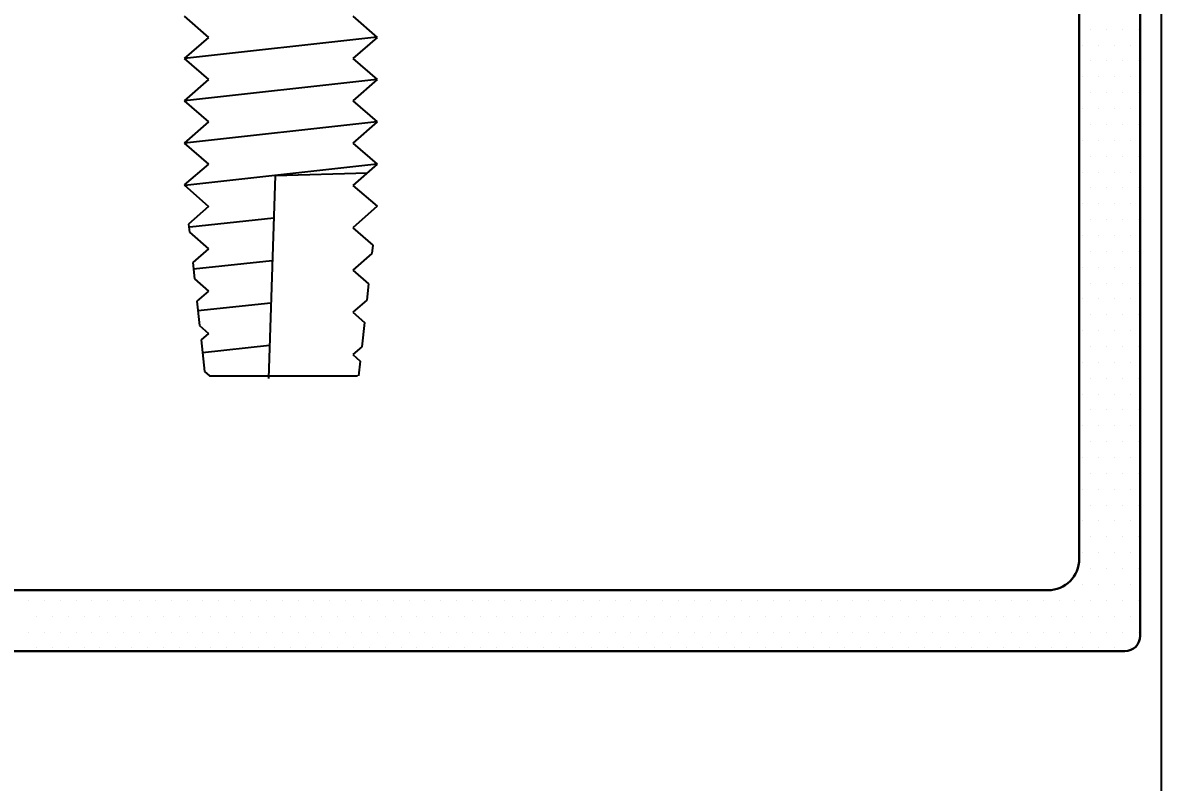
# Model space of a CAD drawing. Header units: inches. Extents: x 3.8 to 36.3, y 0.9 to 43.6.
# Drawn here: x 9.447 to 10.569, y 17.646 to 18.394 of the extents above; entities that cross this region are included whole.
import ezdxf

# ---------------------------------------------------------------- set-up
doc = ezdxf.new("R2010")
doc.units = ezdxf.units.IN
doc.header["$MEASUREMENT"] = 0
for name, color, linetype in [('R-ANNO-DIMS', 3, 'Continuous'), ('R-SWTS-DET1', 1, 'Continuous'), ('R-SWTS-PAT1', 5, 'Continuous')]:
    doc.layers.add(name, color=color, linetype=linetype)
doc.styles.add('SWTSTEXT', font='romans.shx')
doc.dimstyles.new('SWTSARCH', dxfattribs={"dimtxt": 0.25, "dimasz": 0.25, "dimexe": 0.179688, "dimexo": 0.0625, "dimgap": 0.125, "dimtad": 1, "dimtih": 1, "dimtoh": 1, "dimdec": 4, "dimzin": 4, "dimdsep": 46, "dimlunit": 4, "dimtxsty": 'SWTSTEXT', "dimcen": 0.1875, "dimdle": 0.179688, "dimclrd": 256, "dimclre": 256, "dimclrt": 256, "dimadec": 0, "dimazin": 1, "dimtfac": 1, "dimtdec": 4, "dimtofl": 0, "dimtmove": 0, "dimatfit": 3, "dimfxl": 0, "dimfrac": 2, "dimtolj": 1, "dimtzin": 4, "dimlwd": -1, "dimlwe": -1, "dimarcsym": 0})

# ---------------------------------------------------------------- blocks, each defined once
blk = doc.blocks.new('*D9')
at = {"layer": 'Defpoints', "color": 0}
for p in [(10.5692, 18.7891), (6.0692, 17.7901), (6.0692, 16.3107)]:
    blk.add_point(p, dxfattribs=at)
at = {"layer": 'R-ANNO-DIMS'}
for p, q in [((10.5692, 18.7266), (10.5692, 16.131)), ((6.0692, 17.7276), (6.0692, 16.131)), ((10.3192, 16.3107), (6.3192, 16.3107))]:
    blk.add_line(p, q, dxfattribs=at)
for points in [[(6.3192, 16.3523), (6.3192, 16.269), (6.0692, 16.3107)], [(10.3192, 16.3523), (10.3192, 16.269), (10.5692, 16.3107)]]:
    blk.add_solid(points, dxfattribs=at)
at = {"layer": 'R-ANNO-DIMS', "insert": (8.3305, 16.6261), "char_height": 0.25, "attachment_point": 5, "style": 'SWTSTEXT'}
blk.add_mtext('\\A1;4 1/2"', dxfattribs=at)

msp = doc.modelspace()

# ---------------------------------------------------------------- linework, layer by layer
at = {"layer": 'R-SWTS-DET1', "lineweight": 30}
for p, q in [((10.54844, 17.7899), (10.54844, 18.75985)), ((10.48844, 18.68185), (10.48844, 17.8659)), ((10.45744, 17.8349), (8.41569, 17.8349)), ((8.33969, 17.7749), (10.53344, 17.7749))]:
    msp.add_line(p, q, dxfattribs=at)
at = {"layer": 'R-SWTS-DET1'}
for p, q in [((9.60634, 18.40035), (9.63034, 18.37951)), ((9.77234, 18.40035), (9.79634, 18.37951)), ((9.63034, 18.37951), (9.60634, 18.35868)), ((9.79622, 18.37961), (9.60645, 18.35858)), ((9.79634, 18.37951), (9.77234, 18.35868)), ((9.60634, 18.35868), (9.63034, 18.33785)), ((9.77234, 18.35868), (9.79634, 18.33785)), ((9.63034, 18.33785), (9.60634, 18.31701)), ((9.79622, 18.33794), (9.60645, 18.31691)), ((9.79634, 18.33785), (9.77234, 18.31701)), ((9.60634, 18.31701), (9.63034, 18.29618)), ((9.77234, 18.31701), (9.79634, 18.29618)), ((9.63034, 18.29618), (9.60634, 18.27534)), ((9.79622, 18.29628), (9.60645, 18.27525)), ((9.79634, 18.29618), (9.77234, 18.27534)), ((9.60634, 18.27534), (9.63034, 18.25451)), ((9.77234, 18.27534), (9.79634, 18.25451)), ((9.63034, 18.25451), (9.60634, 18.23418)), ((9.79622, 18.25461), (9.60695, 18.23364)), ((9.69583, 18.24343), (9.78678, 18.24622)), ((9.79634, 18.25451), (9.77234, 18.23368)), ((9.60634, 18.23418), (9.63034, 18.21284)), ((9.69583, 18.24343), (9.68935, 18.04343)), ((9.77234, 18.23368), (9.79634, 18.21335)), ((9.63034, 18.21284), (9.61054, 18.19566)), ((9.79634, 18.21335), (9.77234, 18.19201)), ((9.69447, 18.20135), (9.61188, 18.19251)), ((9.61054, 18.19566), (9.61142, 18.1876)), ((9.77234, 18.19201), (9.79214, 18.17482)), ((9.61142, 18.1876), (9.63034, 18.17118)), ((9.63034, 18.17118), (9.61469, 18.15759)), ((9.79126, 18.16677), (9.77234, 18.15034)), ((9.79214, 18.17482), (9.79126, 18.16677)), ((9.61469, 18.15759), (9.61643, 18.14158)), ((9.69311, 18.15953), (9.61538, 18.15124)), ((9.77234, 18.15034), (9.78798, 18.13676)), ((9.61643, 18.14158), (9.63034, 18.12951)), ((9.78798, 18.13676), (9.78624, 18.12074)), ((9.63034, 18.12951), (9.61884, 18.11953)), ((9.61884, 18.11953), (9.62145, 18.09555)), ((9.69176, 18.11772), (9.61987, 18.11007)), ((9.78624, 18.12074), (9.77234, 18.10868)), ((9.77234, 18.10868), (9.78383, 18.0987)), ((9.62145, 18.09555), (9.63034, 18.08784)), ((9.63034, 18.08784), (9.62299, 18.08147)), ((9.78383, 18.0987), (9.78122, 18.07472)), ((9.62299, 18.08147), (9.62637, 18.0505)), ((9.6904, 18.0759), (9.62436, 18.0689)), ((9.78122, 18.07472), (9.77234, 18.06701)), ((9.77234, 18.06701), (9.77968, 18.06063)), ((9.77968, 18.06063), (9.77811, 18.04618)), ((9.62637, 18.0505), (9.63134, 18.04618)), ((9.63134, 18.04618), (9.77711, 18.04618))]:
    msp.add_line(p, q, dxfattribs=at)
at = {"layer": 'R-SWTS-DET1', "lineweight": 30}
for centre, radius in [((10.45744, 17.8659), 0.031), ((10.53344, 17.7899), 0.015)]:
    msp.add_arc(centre, radius, 270, 0, dxfattribs=at)
at = {"layer": 'R-SWTS-PAT1'}
for p, q in [((10.49974, 18.3875), (10.49974, 18.3875)), ((10.51537, 18.3875), (10.51537, 18.3875)), ((10.53099, 18.3875), (10.53099, 18.3875)), ((10.54662, 18.3875), (10.54662, 18.3875)), ((10.49193, 18.37188), (10.49193, 18.37188)), ((10.50755, 18.37188), (10.50755, 18.37188)), ((10.52318, 18.37188), (10.52318, 18.37188)), ((10.5388, 18.37188), (10.5388, 18.37188)), ((10.49974, 18.35625), (10.49974, 18.35625)), ((10.51537, 18.35625), (10.51537, 18.35625)), ((10.53099, 18.35625), (10.53099, 18.35625)), ((10.54662, 18.35625), (10.54662, 18.35625)), ((10.49193, 18.34063), (10.49193, 18.34063)), ((10.50755, 18.34063), (10.50755, 18.34063)), ((10.52318, 18.34063), (10.52318, 18.34063)), ((10.5388, 18.34063), (10.5388, 18.34063)), ((10.49974, 18.325), (10.49974, 18.325)), ((10.51537, 18.325), (10.51537, 18.325)), ((10.53099, 18.325), (10.53099, 18.325)), ((10.54662, 18.325), (10.54662, 18.325)), ((10.49193, 18.30938), (10.49193, 18.30938)), ((10.50755, 18.30938), (10.50755, 18.30938)), ((10.52318, 18.30938), (10.52318, 18.30938)), ((10.5388, 18.30938), (10.5388, 18.30938)), ((10.49974, 18.29375), (10.49974, 18.29375)), ((10.51537, 18.29375), (10.51537, 18.29375)), ((10.53099, 18.29375), (10.53099, 18.29375)), ((10.54662, 18.29375), (10.54662, 18.29375)), ((10.49193, 18.27813), (10.49193, 18.27813)), ((10.50755, 18.27813), (10.50755, 18.27813)), ((10.52318, 18.27813), (10.52318, 18.27813)), ((10.5388, 18.27813), (10.5388, 18.27813)), ((10.49974, 18.2625), (10.49974, 18.2625)), ((10.51537, 18.2625), (10.51537, 18.2625)), ((10.53099, 18.2625), (10.53099, 18.2625)), ((10.54662, 18.2625), (10.54662, 18.2625)), ((10.49193, 18.24688), (10.49193, 18.24688)), ((10.50755, 18.24688), (10.50755, 18.24688)), ((10.52318, 18.24688), (10.52318, 18.24688)), ((10.5388, 18.24688), (10.5388, 18.24688)), ((10.49974, 18.23125), (10.49974, 18.23125)), ((10.51537, 18.23125), (10.51537, 18.23125)), ((10.53099, 18.23125), (10.53099, 18.23125)), ((10.54662, 18.23125), (10.54662, 18.23125)), ((10.49193, 18.21563), (10.49193, 18.21563)), ((10.50755, 18.21563), (10.50755, 18.21563)), ((10.52318, 18.21563), (10.52318, 18.21563)), ((10.5388, 18.21563), (10.5388, 18.21563)), ((10.49974, 18.2), (10.49974, 18.2)), ((10.51537, 18.2), (10.51537, 18.2)), ((10.53099, 18.2), (10.53099, 18.2)), ((10.54662, 18.2), (10.54662, 18.2)), ((10.49193, 18.18438), (10.49193, 18.18438)), ((10.50755, 18.18438), (10.50755, 18.18438)), ((10.52318, 18.18438), (10.52318, 18.18438)), ((10.5388, 18.18438), (10.5388, 18.18438)), ((10.49974, 18.16875), (10.49974, 18.16875)), ((10.51537, 18.16875), (10.51537, 18.16875)), ((10.53099, 18.16875), (10.53099, 18.16875)), ((10.54662, 18.16875), (10.54662, 18.16875)), ((10.49193, 18.15313), (10.49193, 18.15313)), ((10.50755, 18.15313), (10.50755, 18.15313)), ((10.52318, 18.15313), (10.52318, 18.15313)), ((10.5388, 18.15313), (10.5388, 18.15313)), ((10.49974, 18.1375), (10.49974, 18.1375)), ((10.51537, 18.1375), (10.51537, 18.1375)), ((10.53099, 18.1375), (10.53099, 18.1375)), ((10.54662, 18.1375), (10.54662, 18.1375)), ((10.49193, 18.12188), (10.49193, 18.12188)), ((10.50755, 18.12188), (10.50755, 18.12188)), ((10.52318, 18.12188), (10.52318, 18.12188)), ((10.5388, 18.12188), (10.5388, 18.12188)), ((10.49974, 18.10625), (10.49974, 18.10625)), ((10.51537, 18.10625), (10.51537, 18.10625)), ((10.53099, 18.10625), (10.53099, 18.10625)), ((10.54662, 18.10625), (10.54662, 18.10625)), ((10.49193, 18.09063), (10.49193, 18.09063)), ((10.50755, 18.09063), (10.50755, 18.09063)), ((10.52318, 18.09063), (10.52318, 18.09063)), ((10.5388, 18.09063), (10.5388, 18.09063)), ((10.49974, 18.075), (10.49974, 18.075)), ((10.51537, 18.075), (10.51537, 18.075)), ((10.53099, 18.075), (10.53099, 18.075)), ((10.54662, 18.075), (10.54662, 18.075)), ((10.49193, 18.05938), (10.49193, 18.05938)), ((10.50755, 18.05938), (10.50755, 18.05938)), ((10.52318, 18.05938), (10.52318, 18.05938)), ((10.5388, 18.05938), (10.5388, 18.05938)), ((10.49974, 18.04375), (10.49974, 18.04375)), ((10.51537, 18.04375), (10.51537, 18.04375)), ((10.53099, 18.04375), (10.53099, 18.04375)), ((10.54662, 18.04375), (10.54662, 18.04375)), ((10.49193, 18.02813), (10.49193, 18.02813)), ((10.50755, 18.02813), (10.50755, 18.02813)), ((10.52318, 18.02813), (10.52318, 18.02813)), ((10.5388, 18.02813), (10.5388, 18.02813)), ((10.49974, 18.0125), (10.49974, 18.0125)), ((10.51537, 18.0125), (10.51537, 18.0125)), ((10.53099, 18.0125), (10.53099, 18.0125)), ((10.54662, 18.0125), (10.54662, 18.0125)), ((10.49193, 17.99688), (10.49193, 17.99688)), ((10.50755, 17.99688), (10.50755, 17.99688)), ((10.52318, 17.99688), (10.52318, 17.99688)), ((10.5388, 17.99688), (10.5388, 17.99688)), ((10.49974, 17.98125), (10.49974, 17.98125)), ((10.51537, 17.98125), (10.51537, 17.98125)), ((10.53099, 17.98125), (10.53099, 17.98125)), ((10.54662, 17.98125), (10.54662, 17.98125)), ((10.49193, 17.96563), (10.49193, 17.96563)), ((10.50755, 17.96563), (10.50755, 17.96563)), ((10.52318, 17.96563), (10.52318, 17.96563)), ((10.5388, 17.96563), (10.5388, 17.96563)), ((10.49974, 17.95), (10.49974, 17.95)), ((10.51537, 17.95), (10.51537, 17.95)), ((10.53099, 17.95), (10.53099, 17.95)), ((10.54662, 17.95), (10.54662, 17.95)), ((10.49193, 17.93438), (10.49193, 17.93438)), ((10.50755, 17.93438), (10.50755, 17.93438)), ((10.52318, 17.93438), (10.52318, 17.93438)), ((10.5388, 17.93438), (10.5388, 17.93438)), ((10.49974, 17.91875), (10.49974, 17.91875)), ((10.51537, 17.91875), (10.51537, 17.91875)), ((10.53099, 17.91875), (10.53099, 17.91875)), ((10.54662, 17.91875), (10.54662, 17.91875)), ((10.49193, 17.90313), (10.49193, 17.90313)), ((10.50755, 17.90313), (10.50755, 17.90313)), ((10.52318, 17.90313), (10.52318, 17.90313)), ((10.5388, 17.90313), (10.5388, 17.90313)), ((10.49974, 17.8875), (10.49974, 17.8875)), ((10.51537, 17.8875), (10.51537, 17.8875)), ((10.53099, 17.8875), (10.53099, 17.8875)), ((10.54662, 17.8875), (10.54662, 17.8875)), ((10.49193, 17.87188), (10.49193, 17.87188)), ((10.50755, 17.87188), (10.50755, 17.87188)), ((10.52318, 17.87188), (10.52318, 17.87188)), ((10.5388, 17.87188), (10.5388, 17.87188)), ((10.49974, 17.85625), (10.49974, 17.85625)), ((10.51537, 17.85625), (10.51537, 17.85625)), ((10.53099, 17.85625), (10.53099, 17.85625)), ((10.54662, 17.85625), (10.54662, 17.85625)), ((10.4763, 17.84063), (10.4763, 17.84063)), ((10.49193, 17.84063), (10.49193, 17.84063)), ((10.50755, 17.84063), (10.50755, 17.84063)), ((10.52318, 17.84063), (10.52318, 17.84063)), ((10.5388, 17.84063), (10.5388, 17.84063)), ((9.45287, 17.825), (9.45287, 17.825)), ((9.46849, 17.825), (9.46849, 17.825)), ((9.48412, 17.825), (9.48412, 17.825)), ((9.49974, 17.825), (9.49974, 17.825)), ((9.51537, 17.825), (9.51537, 17.825)), ((9.53099, 17.825), (9.53099, 17.825)), ((9.54662, 17.825), (9.54662, 17.825)), ((9.56224, 17.825), (9.56224, 17.825)), ((9.57787, 17.825), (9.57787, 17.825)), ((9.59349, 17.825), (9.59349, 17.825)), ((9.60912, 17.825), (9.60912, 17.825)), ((9.62474, 17.825), (9.62474, 17.825)), ((9.64037, 17.825), (9.64037, 17.825)), ((9.65599, 17.825), (9.65599, 17.825)), ((9.67162, 17.825), (9.67162, 17.825)), ((9.68724, 17.825), (9.68724, 17.825)), ((9.70287, 17.825), (9.70287, 17.825)), ((9.71849, 17.825), (9.71849, 17.825)), ((9.73412, 17.825), (9.73412, 17.825)), ((9.74974, 17.825), (9.74974, 17.825)), ((9.76537, 17.825), (9.76537, 17.825)), ((9.78099, 17.825), (9.78099, 17.825)), ((9.79662, 17.825), (9.79662, 17.825)), ((9.81224, 17.825), (9.81224, 17.825)), ((9.82787, 17.825), (9.82787, 17.825)), ((9.84349, 17.825), (9.84349, 17.825)), ((9.85912, 17.825), (9.85912, 17.825)), ((9.87474, 17.825), (9.87474, 17.825)), ((9.89037, 17.825), (9.89037, 17.825)), ((9.90599, 17.825), (9.90599, 17.825)), ((9.92162, 17.825), (9.92162, 17.825)), ((9.93724, 17.825), (9.93724, 17.825)), ((9.95287, 17.825), (9.95287, 17.825)), ((9.96849, 17.825), (9.96849, 17.825)), ((9.98412, 17.825), (9.98412, 17.825)), ((9.99974, 17.825), (9.99974, 17.825)), ((10.01537, 17.825), (10.01537, 17.825)), ((10.03099, 17.825), (10.03099, 17.825)), ((10.04662, 17.825), (10.04662, 17.825)), ((10.06224, 17.825), (10.06224, 17.825)), ((10.07787, 17.825), (10.07787, 17.825)), ((10.09349, 17.825), (10.09349, 17.825)), ((10.10912, 17.825), (10.10912, 17.825)), ((10.12474, 17.825), (10.12474, 17.825)), ((10.14037, 17.825), (10.14037, 17.825)), ((10.15599, 17.825), (10.15599, 17.825)), ((10.17162, 17.825), (10.17162, 17.825)), ((10.18724, 17.825), (10.18724, 17.825)), ((10.20287, 17.825), (10.20287, 17.825)), ((10.21849, 17.825), (10.21849, 17.825)), ((10.23412, 17.825), (10.23412, 17.825)), ((10.24974, 17.825), (10.24974, 17.825)), ((10.26537, 17.825), (10.26537, 17.825)), ((10.28099, 17.825), (10.28099, 17.825)), ((10.29662, 17.825), (10.29662, 17.825)), ((10.31224, 17.825), (10.31224, 17.825)), ((10.32787, 17.825), (10.32787, 17.825)), ((10.34349, 17.825), (10.34349, 17.825)), ((10.35912, 17.825), (10.35912, 17.825)), ((10.37474, 17.825), (10.37474, 17.825)), ((10.39037, 17.825), (10.39037, 17.825)), ((10.40599, 17.825), (10.40599, 17.825)), ((10.42162, 17.825), (10.42162, 17.825)), ((10.43724, 17.825), (10.43724, 17.825)), ((10.45287, 17.825), (10.45287, 17.825)), ((10.46849, 17.825), (10.46849, 17.825)), ((10.48412, 17.825), (10.48412, 17.825)), ((10.49974, 17.825), (10.49974, 17.825)), ((10.51537, 17.825), (10.51537, 17.825)), ((10.53099, 17.825), (10.53099, 17.825)), ((10.54662, 17.825), (10.54662, 17.825)), ((9.46068, 17.80938), (9.46068, 17.80938)), ((9.4763, 17.80938), (9.4763, 17.80938)), ((9.49193, 17.80938), (9.49193, 17.80938)), ((9.50755, 17.80938), (9.50755, 17.80938)), ((9.52318, 17.80938), (9.52318, 17.80938)), ((9.5388, 17.80938), (9.5388, 17.80938)), ((9.55443, 17.80938), (9.55443, 17.80938)), ((9.57005, 17.80938), (9.57005, 17.80938)), ((9.58568, 17.80938), (9.58568, 17.80938)), ((9.6013, 17.80938), (9.6013, 17.80938)), ((9.61693, 17.80938), (9.61693, 17.80938)), ((9.63255, 17.80938), (9.63255, 17.80938)), ((9.64818, 17.80938), (9.64818, 17.80938)), ((9.6638, 17.80938), (9.6638, 17.80938)), ((9.67943, 17.80938), (9.67943, 17.80938)), ((9.69505, 17.80938), (9.69505, 17.80938)), ((9.71068, 17.80938), (9.71068, 17.80938)), ((9.7263, 17.80938), (9.7263, 17.80938)), ((9.74193, 17.80938), (9.74193, 17.80938)), ((9.75755, 17.80938), (9.75755, 17.80938)), ((9.77318, 17.80938), (9.77318, 17.80938)), ((9.7888, 17.80938), (9.7888, 17.80938)), ((9.80443, 17.80938), (9.80443, 17.80938)), ((9.82005, 17.80938), (9.82005, 17.80938)), ((9.83568, 17.80938), (9.83568, 17.80938)), ((9.8513, 17.80938), (9.8513, 17.80938)), ((9.86693, 17.80938), (9.86693, 17.80938)), ((9.88255, 17.80938), (9.88255, 17.80938)), ((9.89818, 17.80938), (9.89818, 17.80938)), ((9.9138, 17.80938), (9.9138, 17.80938)), ((9.92943, 17.80938), (9.92943, 17.80938)), ((9.94505, 17.80938), (9.94505, 17.80938)), ((9.96068, 17.80938), (9.96068, 17.80938)), ((9.9763, 17.80938), (9.9763, 17.80938)), ((9.99193, 17.80938), (9.99193, 17.80938)), ((10.00755, 17.80938), (10.00755, 17.80938)), ((10.02318, 17.80938), (10.02318, 17.80938)), ((10.0388, 17.80938), (10.0388, 17.80938)), ((10.05443, 17.80938), (10.05443, 17.80938)), ((10.07005, 17.80938), (10.07005, 17.80938)), ((10.08568, 17.80938), (10.08568, 17.80938)), ((10.1013, 17.80938), (10.1013, 17.80938)), ((10.11693, 17.80938), (10.11693, 17.80938)), ((10.13255, 17.80938), (10.13255, 17.80938)), ((10.14818, 17.80938), (10.14818, 17.80938)), ((10.1638, 17.80938), (10.1638, 17.80938)), ((10.17943, 17.80938), (10.17943, 17.80938)), ((10.19505, 17.80938), (10.19505, 17.80938)), ((10.21068, 17.80938), (10.21068, 17.80938)), ((10.2263, 17.80938), (10.2263, 17.80938)), ((10.24193, 17.80938), (10.24193, 17.80938)), ((10.25755, 17.80938), (10.25755, 17.80938)), ((10.27318, 17.80938), (10.27318, 17.80938)), ((10.2888, 17.80938), (10.2888, 17.80938)), ((10.30443, 17.80938), (10.30443, 17.80938)), ((10.32005, 17.80938), (10.32005, 17.80938)), ((10.33568, 17.80938), (10.33568, 17.80938)), ((10.3513, 17.80938), (10.3513, 17.80938)), ((10.36693, 17.80938), (10.36693, 17.80938)), ((10.38255, 17.80938), (10.38255, 17.80938)), ((10.39818, 17.80938), (10.39818, 17.80938)), ((10.4138, 17.80938), (10.4138, 17.80938)), ((10.42943, 17.80938), (10.42943, 17.80938)), ((10.44505, 17.80938), (10.44505, 17.80938)), ((10.46068, 17.80938), (10.46068, 17.80938)), ((10.4763, 17.80938), (10.4763, 17.80938)), ((10.49193, 17.80938), (10.49193, 17.80938)), ((10.50755, 17.80938), (10.50755, 17.80938)), ((10.52318, 17.80938), (10.52318, 17.80938)), ((10.5388, 17.80938), (10.5388, 17.80938)), ((9.45287, 17.79375), (9.45287, 17.79375)), ((9.46849, 17.79375), (9.46849, 17.79375)), ((9.48412, 17.79375), (9.48412, 17.79375)), ((9.49974, 17.79375), (9.49974, 17.79375)), ((9.51537, 17.79375), (9.51537, 17.79375)), ((9.53099, 17.79375), (9.53099, 17.79375)), ((9.54662, 17.79375), (9.54662, 17.79375)), ((9.56224, 17.79375), (9.56224, 17.79375)), ((9.57787, 17.79375), (9.57787, 17.79375)), ((9.59349, 17.79375), (9.59349, 17.79375)), ((9.60912, 17.79375), (9.60912, 17.79375)), ((9.62474, 17.79375), (9.62474, 17.79375)), ((9.64037, 17.79375), (9.64037, 17.79375)), ((9.65599, 17.79375), (9.65599, 17.79375)), ((9.67162, 17.79375), (9.67162, 17.79375)), ((9.68724, 17.79375), (9.68724, 17.79375)), ((9.70287, 17.79375), (9.70287, 17.79375)), ((9.71849, 17.79375), (9.71849, 17.79375)), ((9.73412, 17.79375), (9.73412, 17.79375)), ((9.74974, 17.79375), (9.74974, 17.79375)), ((9.76537, 17.79375), (9.76537, 17.79375)), ((9.78099, 17.79375), (9.78099, 17.79375)), ((9.79662, 17.79375), (9.79662, 17.79375)), ((9.81224, 17.79375), (9.81224, 17.79375)), ((9.82787, 17.79375), (9.82787, 17.79375)), ((9.84349, 17.79375), (9.84349, 17.79375)), ((9.85912, 17.79375), (9.85912, 17.79375)), ((9.87474, 17.79375), (9.87474, 17.79375)), ((9.89037, 17.79375), (9.89037, 17.79375)), ((9.90599, 17.79375), (9.90599, 17.79375)), ((9.92162, 17.79375), (9.92162, 17.79375)), ((9.93724, 17.79375), (9.93724, 17.79375)), ((9.95287, 17.79375), (9.95287, 17.79375)), ((9.96849, 17.79375), (9.96849, 17.79375)), ((9.98412, 17.79375), (9.98412, 17.79375)), ((9.99974, 17.79375), (9.99974, 17.79375)), ((10.01537, 17.79375), (10.01537, 17.79375)), ((10.03099, 17.79375), (10.03099, 17.79375)), ((10.04662, 17.79375), (10.04662, 17.79375)), ((10.06224, 17.79375), (10.06224, 17.79375)), ((10.07787, 17.79375), (10.07787, 17.79375)), ((10.09349, 17.79375), (10.09349, 17.79375)), ((10.10912, 17.79375), (10.10912, 17.79375)), ((10.12474, 17.79375), (10.12474, 17.79375)), ((10.14037, 17.79375), (10.14037, 17.79375)), ((10.15599, 17.79375), (10.15599, 17.79375)), ((10.17162, 17.79375), (10.17162, 17.79375)), ((10.18724, 17.79375), (10.18724, 17.79375)), ((10.20287, 17.79375), (10.20287, 17.79375)), ((10.21849, 17.79375), (10.21849, 17.79375)), ((10.23412, 17.79375), (10.23412, 17.79375)), ((10.24974, 17.79375), (10.24974, 17.79375)), ((10.26537, 17.79375), (10.26537, 17.79375)), ((10.28099, 17.79375), (10.28099, 17.79375)), ((10.29662, 17.79375), (10.29662, 17.79375)), ((10.31224, 17.79375), (10.31224, 17.79375)), ((10.32787, 17.79375), (10.32787, 17.79375)), ((10.34349, 17.79375), (10.34349, 17.79375)), ((10.35912, 17.79375), (10.35912, 17.79375)), ((10.37474, 17.79375), (10.37474, 17.79375)), ((10.39037, 17.79375), (10.39037, 17.79375)), ((10.40599, 17.79375), (10.40599, 17.79375)), ((10.42162, 17.79375), (10.42162, 17.79375)), ((10.43724, 17.79375), (10.43724, 17.79375)), ((10.45287, 17.79375), (10.45287, 17.79375)), ((10.46849, 17.79375), (10.46849, 17.79375)), ((10.48412, 17.79375), (10.48412, 17.79375)), ((10.49974, 17.79375), (10.49974, 17.79375)), ((10.51537, 17.79375), (10.51537, 17.79375)), ((10.53099, 17.79375), (10.53099, 17.79375)), ((10.54662, 17.79375), (10.54662, 17.79375)), ((9.46068, 17.77813), (9.46068, 17.77813)), ((9.4763, 17.77813), (9.4763, 17.77813)), ((9.49193, 17.77813), (9.49193, 17.77813)), ((9.50755, 17.77813), (9.50755, 17.77813)), ((9.52318, 17.77813), (9.52318, 17.77813)), ((9.5388, 17.77813), (9.5388, 17.77813)), ((9.55443, 17.77813), (9.55443, 17.77813)), ((9.57005, 17.77813), (9.57005, 17.77813)), ((9.58568, 17.77813), (9.58568, 17.77813)), ((9.6013, 17.77813), (9.6013, 17.77813)), ((9.61693, 17.77813), (9.61693, 17.77813)), ((9.63255, 17.77813), (9.63255, 17.77813)), ((9.64818, 17.77813), (9.64818, 17.77813)), ((9.6638, 17.77813), (9.6638, 17.77813)), ((9.67943, 17.77813), (9.67943, 17.77813)), ((9.69505, 17.77813), (9.69505, 17.77813)), ((9.71068, 17.77813), (9.71068, 17.77813)), ((9.7263, 17.77813), (9.7263, 17.77813)), ((9.74193, 17.77813), (9.74193, 17.77813)), ((9.75755, 17.77813), (9.75755, 17.77813)), ((9.77318, 17.77813), (9.77318, 17.77813)), ((9.7888, 17.77813), (9.7888, 17.77813)), ((9.80443, 17.77813), (9.80443, 17.77813)), ((9.82005, 17.77813), (9.82005, 17.77813)), ((9.83568, 17.77813), (9.83568, 17.77813)), ((9.8513, 17.77813), (9.8513, 17.77813)), ((9.86693, 17.77813), (9.86693, 17.77813)), ((9.88255, 17.77813), (9.88255, 17.77813)), ((9.89818, 17.77813), (9.89818, 17.77813)), ((9.9138, 17.77813), (9.9138, 17.77813)), ((9.92943, 17.77813), (9.92943, 17.77813)), ((9.94505, 17.77813), (9.94505, 17.77813)), ((9.96068, 17.77813), (9.96068, 17.77813)), ((9.9763, 17.77813), (9.9763, 17.77813)), ((9.99193, 17.77813), (9.99193, 17.77813)), ((10.00755, 17.77813), (10.00755, 17.77813)), ((10.02318, 17.77813), (10.02318, 17.77813)), ((10.0388, 17.77813), (10.0388, 17.77813)), ((10.05443, 17.77813), (10.05443, 17.77813)), ((10.07005, 17.77813), (10.07005, 17.77813)), ((10.08568, 17.77813), (10.08568, 17.77813)), ((10.1013, 17.77813), (10.1013, 17.77813)), ((10.11693, 17.77813), (10.11693, 17.77813)), ((10.13255, 17.77813), (10.13255, 17.77813)), ((10.14818, 17.77813), (10.14818, 17.77813)), ((10.1638, 17.77813), (10.1638, 17.77813)), ((10.17943, 17.77813), (10.17943, 17.77813)), ((10.19505, 17.77813), (10.19505, 17.77813)), ((10.21068, 17.77813), (10.21068, 17.77813)), ((10.2263, 17.77813), (10.2263, 17.77813)), ((10.24193, 17.77813), (10.24193, 17.77813)), ((10.25755, 17.77813), (10.25755, 17.77813)), ((10.27318, 17.77813), (10.27318, 17.77813)), ((10.2888, 17.77813), (10.2888, 17.77813)), ((10.30443, 17.77813), (10.30443, 17.77813)), ((10.32005, 17.77813), (10.32005, 17.77813)), ((10.33568, 17.77813), (10.33568, 17.77813)), ((10.3513, 17.77813), (10.3513, 17.77813)), ((10.36693, 17.77813), (10.36693, 17.77813)), ((10.38255, 17.77813), (10.38255, 17.77813)), ((10.39818, 17.77813), (10.39818, 17.77813)), ((10.4138, 17.77813), (10.4138, 17.77813)), ((10.42943, 17.77813), (10.42943, 17.77813)), ((10.44505, 17.77813), (10.44505, 17.77813)), ((10.46068, 17.77813), (10.46068, 17.77813)), ((10.4763, 17.77813), (10.4763, 17.77813)), ((10.49193, 17.77813), (10.49193, 17.77813)), ((10.50755, 17.77813), (10.50755, 17.77813)), ((10.52318, 17.77813), (10.52318, 17.77813)), ((10.5388, 17.77813), (10.5388, 17.77813))]:
    msp.add_line(p, q, dxfattribs=at)

# ---------------------------------------------------------------- dimensions: what is measured, and where the dimension line sits
at = {"layer": 'R-ANNO-DIMS'}
dim = msp.add_linear_dim(base=(6.06923, 16.31067), p1=(10.56923, 18.78909), p2=(6.06923, 17.79014), dimstyle='SWTSARCH', dxfattribs=at)
dim.commit()
dim.dimension.update_dxf_attribs({"geometry": '*D9', "text_midpoint": (8.33049, 16.31067), "dimtype": 160})

doc.saveas('drawing.dxf')
